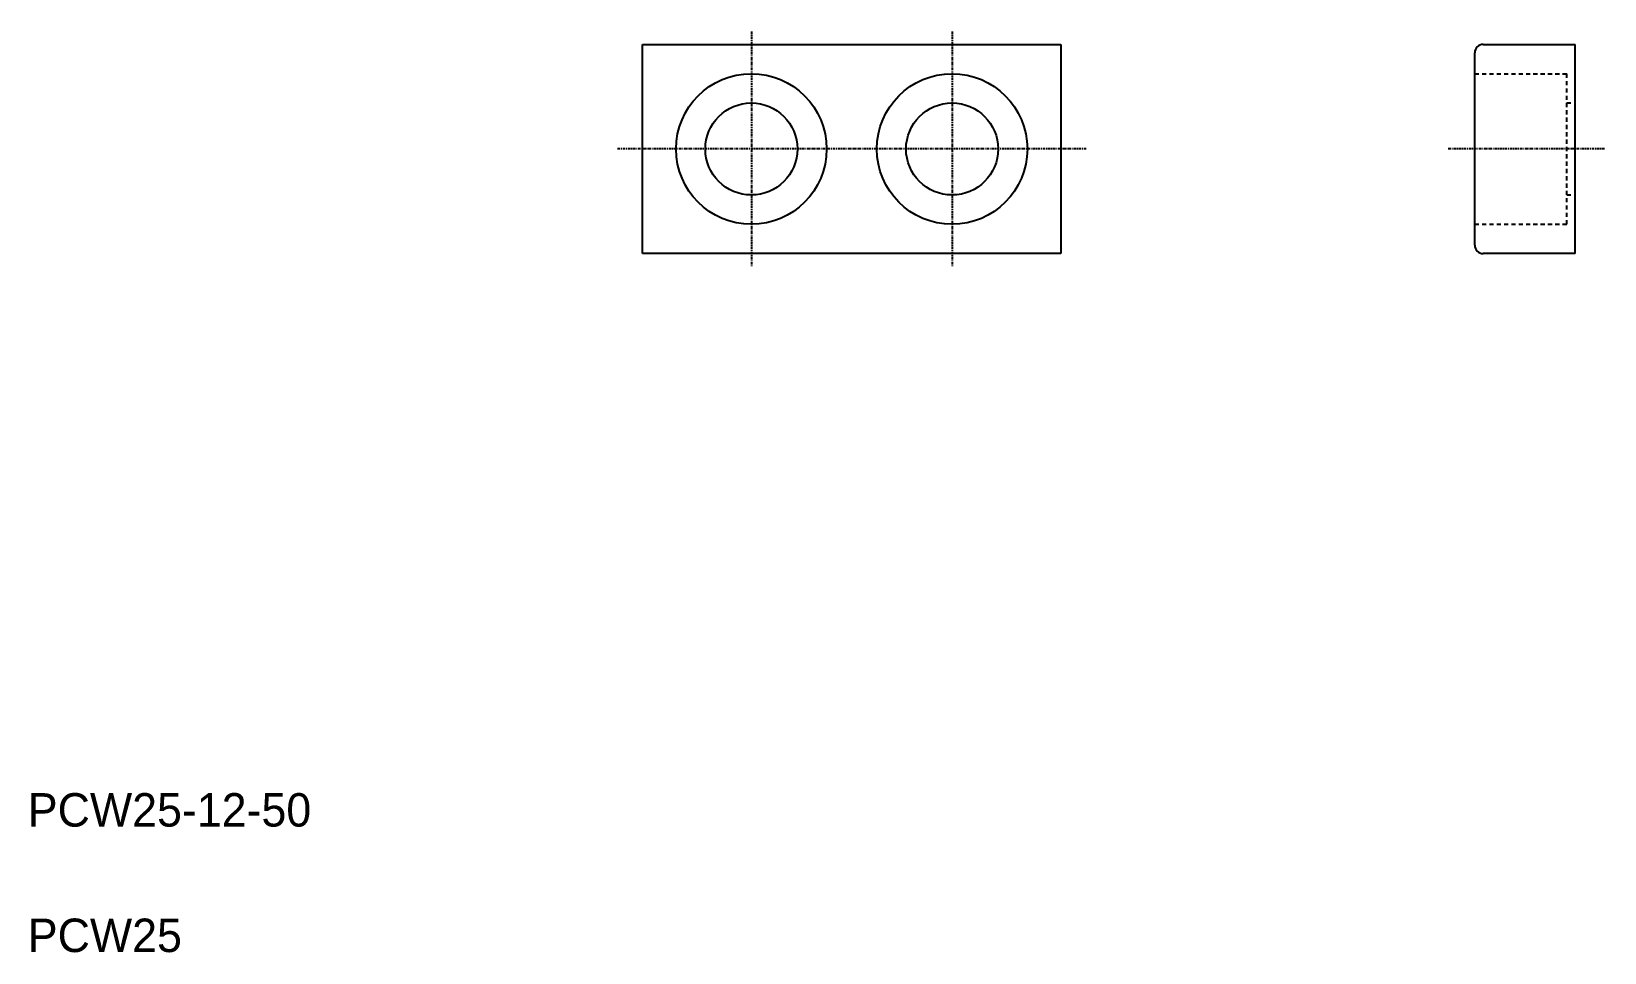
# Model space of a CAD drawing. Extents: x 10 to 199, y 10 to 120.
import ezdxf

# ---------------------------------------------------------------- set-up
doc = ezdxf.new("R2010")
doc.units = 0
doc.header["$LTSCALE"] = 0.25
doc.linetypes.add('CENTER', pattern=[2, 1.25, -0.25, 0.25, -0.25])
doc.linetypes.add('DASHED', pattern=[3.5, 2, -1.5])
doc.layers.get('0').update_dxf_attribs({"linetype": 'CONTINUOUS'})
doc.layers.add('CENTER', color=1, linetype='CENTER')

msp = doc.modelspace()

# ---------------------------------------------------------------- linework, layer by layer
for p, q in [((83.52, 93.51), (83.52, 118.51)), ((83.52, 118.51), (133.52, 118.51)), ((133.52, 118.51), (133.52, 93.51)), ((184.02, 118.51), (195.02, 118.51)), ((195.02, 93.51), (195.02, 118.51)), ((183.02, 94.51), (183.02, 117.51)), ((83.52, 106.01), (83.52, 106.01)), ((83.52, 99.76), (83.52, 99.76)), ((133.52, 93.51), (83.52, 93.51)), ((195.02, 93.51), (184.02, 93.51))]:
    msp.add_line(p, q)
at = {"color": 3, "linetype": 'DASHED'}
for p, q in [((183.02, 115.01), (194.02, 115.01)), ((194.02, 97.01), (194.02, 115.01)), ((194.02, 111.51), (195.02, 111.51)), ((194.02, 100.51), (195.02, 100.51)), ((183.02, 97.01), (194.02, 97.01))]:
    msp.add_line(p, q, dxfattribs=at)
for centre, radius in [((96.52, 106.01), 9), ((120.52, 106.01), 9), ((96.52, 106.01), 5.5), ((120.52, 106.01), 5.5)]:
    msp.add_circle(centre, radius)
for centre, start, end in [((184.02, 117.51), 90, 180), ((184.02, 94.51), 180, 270)]:
    msp.add_arc(centre, 1, start, end)
at = {"layer": 'CENTER', "color": 1, "linetype": 'CENTER'}
for p, q in [((96.52, 120.06), (96.52, 91.96)), ((120.52, 120.06), (120.52, 91.96)), ((136.57, 106.01), (80.47, 106.01)), ((198.54, 106.01), (179.79, 106.01))]:
    msp.add_line(p, q, dxfattribs=at)

# ---------------------------------------------------------------- texts
for s, p in [('PCW25-12-50', (10, 25)), ('PCW25', (10, 10))]:
    msp.add_text(s, height=4).set_placement(p)

doc.saveas('drawing.dxf')
